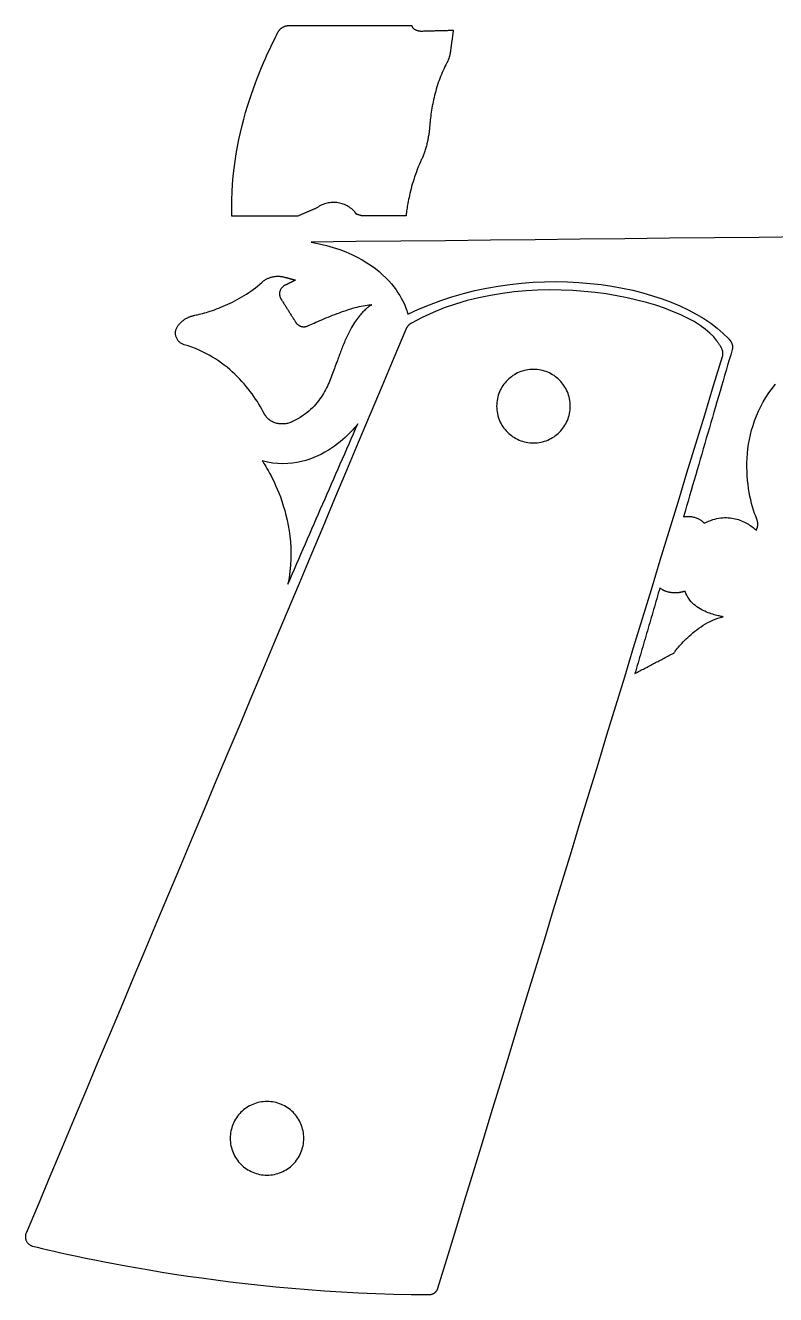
# Model space of a CAD drawing. Header units: metres. Extents: x 163 to 302, y -140 to -54.
# Drawn here: x 163 to 213.4, y -140.3 to -55 of the extents above; entities that cross this region are included whole.
import ezdxf

# ---------------------------------------------------------------- set-up
doc = ezdxf.new("R2010")
doc.units = ezdxf.units.M

msp = doc.modelspace()

# ---------------------------------------------------------------- linework, layer by layer
for points in [[(180.704236, -54.990492), (180.961792, -54.990492), (181.219348, -54.990492), (181.476904, -54.990492), (181.73446, -54.990492), (181.992016, -54.990492), (182.249572, -54.990492), (182.507128, -54.990492), (182.764684, -54.990492), (183.02224, -54.990492), (183.279796, -54.990492), (183.537352, -54.990492), (183.794908, -54.990492), (184.052464, -54.990492), (184.31002, -54.990492), (184.567576, -54.990492), (184.825132, -54.990492), (185.082688, -54.990492), (185.340244, -54.990492), (185.5978, -54.990492), (185.855356, -54.990492), (186.112912, -54.990492), (186.370468, -54.990492), (186.628024, -54.990492), (186.88558, -54.990492), (187.143136, -54.990492), (187.400692, -54.990492), (187.658248, -54.990492), (187.915804, -54.990492), (188.17336, -54.990492), (188.430916, -54.990492), (188.688472, -54.990492), (188.946028, -54.990492), (188.9506, -55.015638), (188.95695, -55.040022), (188.965078, -55.06339), (188.974984, -55.085996), (188.986414, -55.107586), (188.999368, -55.128414), (189.013846, -55.148226), (189.029594, -55.167276), (189.046612, -55.185564), (189.0649, -55.202836), (189.084204, -55.219346), (189.104524, -55.23484), (189.12586, -55.249572), (189.148212, -55.263542), (189.171326, -55.276496), (189.195202, -55.288688), (189.21984, -55.300118), (189.244986, -55.310532), (189.270894, -55.320184), (189.297056, -55.329074), (189.323726, -55.336948), (189.35065, -55.34406), (189.377828, -55.35041), (189.40526, -55.355744), (189.432692, -55.360316), (189.460124, -55.364126), (189.487556, -55.367174), (189.514988, -55.369206), (189.542166, -55.370476), (189.56909, -55.370984), (189.595506, -55.37073), (189.621668, -55.369714), (189.687708, -55.367936), (189.753748, -55.366158), (189.819788, -55.36438), (189.885828, -55.362602), (189.951868, -55.360824), (190.017908, -55.359046), (190.083948, -55.357268), (190.149988, -55.35549), (190.216028, -55.353712), (190.282068, -55.351934), (190.348108, -55.350156), (190.414148, -55.348378), (190.480188, -55.3466), (190.546228, -55.344822), (190.612268, -55.343044), (190.678308, -55.341266), (190.744348, -55.339488), (190.810388, -55.33771), (190.876428, -55.335932), (190.942468, -55.334154), (191.008508, -55.332376), (191.074548, -55.330598), (191.140588, -55.32882), (191.206628, -55.327042), (191.272668, -55.325264), (191.338708, -55.323486), (191.404748, -55.321708), (191.470788, -55.31993), (191.536828, -55.318152), (191.602868, -55.316374), (191.668908, -55.314596), (191.734948, -55.312818), (191.729106, -55.35549), (191.723264, -55.398162), (191.717422, -55.440834), (191.71158, -55.483506), (191.705738, -55.526178), (191.699896, -55.56885), (191.694054, -55.611522), (191.688212, -55.654194), (191.68237, -55.696866), (191.676528, -55.739538), (191.670686, -55.78221), (191.664844, -55.824882), (191.659002, -55.867554), (191.65316, -55.910226), (191.647318, -55.952898), (191.641476, -55.99557), (191.635634, -56.038242), (191.629792, -56.080914), (191.62395, -56.123586), (191.618108, -56.166258), (191.612266, -56.20893), (191.606424, -56.251602), (191.600582, -56.294274), (191.59474, -56.336946), (191.588898, -56.379618), (191.583056, -56.42229), (191.577214, -56.464962), (191.571372, -56.507634), (191.56553, -56.550306), (191.559688, -56.592978), (191.553846, -56.63565), (191.548004, -56.678322), (191.544194, -56.705246), (191.540384, -56.73217), (191.53632, -56.759094), (191.532256, -56.786018), (191.527938, -56.812942), (191.523366, -56.839866), (191.51854, -56.86679), (191.513714, -56.893714), (191.508634, -56.920638), (191.5033, -56.947562), (191.497712, -56.974232), (191.49187, -57.000902), (191.485774, -57.027572), (191.479424, -57.054242), (191.47282, -57.080658), (191.465962, -57.107074), (191.45885, -57.133236), (191.45123, -57.159398), (191.443356, -57.18556), (191.435228, -57.211468), (191.426592, -57.237376), (191.417702, -57.26303), (191.408304, -57.28843), (191.398652, -57.31383), (191.388492, -57.338976), (191.378078, -57.363868), (191.367156, -57.38876), (191.355726, -57.413398), (191.344042, -57.437782), (191.33185, -57.461912), (191.31915, -57.486042), (191.305942, -57.509918), (191.238378, -57.632854), (191.172846, -57.758584), (191.1096, -57.886854), (191.048386, -58.017664), (190.989458, -58.150506), (190.932562, -58.28538), (190.877698, -58.422032), (190.824866, -58.560208), (190.77432, -58.699908), (190.725806, -58.840624), (190.679324, -58.982356), (190.634874, -59.12485), (190.592456, -59.268106), (190.551816, -59.411616), (190.513208, -59.55538), (190.476632, -59.69889), (190.441834, -59.842146), (190.409068, -59.985148), (190.37808, -60.127388), (190.349124, -60.268612), (190.321946, -60.40882), (190.296546, -60.547758), (190.273178, -60.685172), (190.251588, -60.821062), (190.231776, -60.95492), (190.213742, -61.086746), (190.197486, -61.216286), (190.183008, -61.343286), (190.170054, -61.467492), (190.158878, -61.588904), (190.14948, -61.707268), (190.141606, -61.822076), (190.137542, -61.881766), (190.132208, -61.943488), (190.125858, -62.006988), (190.118746, -62.072012), (190.110618, -62.13856), (190.101474, -62.206632), (190.091314, -62.27572), (190.080392, -62.346078), (190.068454, -62.417452), (190.055754, -62.489588), (190.042292, -62.562232), (190.027814, -62.635384), (190.012574, -62.709044), (189.996572, -62.782958), (189.979808, -62.856872), (189.962536, -62.930786), (189.944502, -63.004446), (189.925706, -63.077852), (189.906402, -63.15075), (189.886336, -63.22314), (189.865762, -63.294768), (189.84468, -63.36538), (189.82309, -63.434976), (189.800992, -63.503556), (189.778386, -63.570866), (189.755272, -63.636652), (189.73165, -63.700914), (189.70752, -63.763398), (189.683136, -63.82385), (189.658244, -63.88227), (189.633098, -63.938658), (189.607444, -63.99276), (189.528196, -64.1604), (189.453012, -64.329056), (189.381638, -64.49822), (189.31382, -64.667638), (189.249558, -64.836802), (189.188852, -65.005458), (189.131702, -65.172844), (189.077854, -65.33896), (189.027308, -65.503044), (188.97981, -65.664842), (188.93536, -65.823846), (188.893958, -65.979802), (188.855604, -66.132202), (188.820044, -66.280538), (188.787024, -66.424556), (188.756798, -66.563748), (188.729112, -66.69786), (188.703712, -66.82613), (188.680852, -66.948558), (188.660024, -67.064382), (188.641482, -67.173348), (188.624972, -67.274948), (188.610494, -67.368928), (188.598048, -67.45478), (188.58738, -67.531996), (188.578236, -67.600322), (188.57087, -67.65925), (188.565028, -67.708526), (188.56071, -67.747388), (188.557662, -67.775836), (188.555884, -67.793108), (188.555376, -67.79895), (188.463174, -67.79895), (188.370972, -67.79895), (188.27877, -67.79895), (188.186568, -67.79895), (188.094366, -67.79895), (188.002164, -67.79895), (187.909962, -67.79895), (187.81776, -67.79895), (187.725558, -67.79895), (187.633356, -67.79895), (187.541154, -67.79895), (187.448952, -67.79895), (187.35675, -67.79895), (187.264548, -67.79895), (187.172346, -67.79895), (187.080144, -67.79895), (186.987942, -67.79895), (186.89574, -67.79895), (186.803538, -67.79895), (186.711336, -67.79895), (186.619134, -67.79895), (186.526932, -67.79895), (186.43473, -67.79895), (186.342528, -67.79895), (186.250326, -67.79895), (186.158124, -67.79895), (186.065922, -67.79895), (185.97372, -67.79895), (185.881518, -67.79895), (185.789316, -67.79895), (185.697114, -67.79895), (185.604912, -67.79895), (185.593228, -67.795394), (185.581544, -67.791838), (185.56986, -67.788282), (185.558176, -67.784726), (185.546492, -67.78117), (185.534808, -67.777614), (185.523124, -67.774058), (185.51144, -67.770502), (185.499756, -67.766946), (185.488072, -67.76339), (185.476388, -67.759834), (185.464704, -67.756278), (185.45302, -67.752722), (185.441336, -67.749166), (185.429652, -67.74561), (185.417968, -67.742054), (185.406284, -67.738498), (185.3946, -67.734942), (185.382916, -67.731386), (185.371232, -67.72783), (185.359548, -67.724274), (185.347864, -67.720718), (185.33618, -67.717162), (185.324496, -67.713606), (185.312812, -67.71005), (185.301128, -67.706494), (185.289444, -67.702938), (185.27776, -67.699382), (185.266076, -67.695826), (185.254392, -67.69227), (185.242708, -67.688714), (185.231024, -67.685158), (185.171588, -67.606418), (185.10885, -67.531488), (185.043064, -67.460622), (184.974484, -67.39382), (184.90311, -67.331082), (184.829196, -67.272408), (184.752742, -67.217798), (184.674002, -67.167252), (184.59323, -67.12077), (184.51068, -67.078606), (184.426352, -67.040506), (184.3405, -67.006724), (184.253124, -66.977006), (184.164732, -66.951606), (184.075324, -66.930524), (183.9849, -66.91376), (183.893714, -66.901568), (183.80202, -66.893694), (183.710072, -66.890138), (183.61787, -66.891154), (183.525668, -66.896488), (183.43372, -66.906394), (183.342026, -66.920872), (183.25084, -66.939922), (183.160416, -66.963544), (183.070754, -66.991738), (182.982108, -67.024504), (182.894732, -67.062096), (182.808626, -67.10426), (182.724044, -67.15125), (182.64124, -67.202812), (182.560214, -67.2592), (182.52059, -67.276218), (182.480966, -67.293236), (182.441342, -67.310254), (182.401718, -67.327272), (182.362094, -67.34429), (182.32247, -67.361308), (182.282846, -67.378326), (182.243222, -67.395344), (182.203598, -67.412362), (182.163974, -67.42938), (182.12435, -67.446398), (182.084726, -67.463416), (182.045102, -67.480434), (182.005478, -67.497452), (181.965854, -67.51447), (181.92623, -67.531488), (181.886606, -67.548506), (181.846982, -67.565524), (181.807358, -67.582542), (181.767734, -67.59956), (181.72811, -67.616578), (181.688486, -67.633596), (181.648862, -67.650614), (181.609238, -67.667632), (181.569614, -67.68465), (181.52999, -67.701668), (181.490366, -67.718686), (181.450742, -67.735704), (181.411118, -67.752722), (181.371494, -67.76974), (181.33187, -67.786758), (181.292246, -67.803776), (181.153562, -67.803776), (181.014878, -67.803776), (180.876194, -67.803776), (180.73751, -67.803776), (180.598826, -67.803776), (180.460142, -67.803776), (180.321458, -67.803776), (180.182774, -67.803776), (180.04409, -67.803776), (179.905406, -67.803776), (179.766722, -67.803776), (179.628038, -67.803776), (179.489354, -67.803776), (179.35067, -67.803776), (179.211986, -67.803776), (179.073302, -67.803776), (178.934618, -67.803776), (178.795934, -67.803776), (178.65725, -67.803776), (178.518566, -67.803776), (178.379882, -67.803776), (178.241198, -67.803776), (178.102514, -67.803776), (177.96383, -67.803776), (177.825146, -67.803776), (177.686462, -67.803776), (177.547778, -67.803776), (177.409094, -67.803776), (177.27041, -67.803776), (177.131726, -67.803776), (176.993042, -67.803776), (176.854358, -67.803776), (176.844198, -67.256914), (176.84877, -66.715894), (176.867566, -66.181224), (176.89957, -65.653412), (176.94402, -65.132712), (177.000154, -64.619886), (177.06721, -64.115188), (177.144426, -63.619126), (177.230786, -63.131954), (177.325782, -62.654434), (177.428398, -62.18682), (177.537872, -61.72962), (177.653442, -61.283088), (177.774346, -60.847986), (177.899822, -60.424568), (178.028854, -60.013342), (178.160934, -59.614816), (178.295046, -59.229244), (178.430428, -58.857134), (178.566318, -58.498994), (178.701954, -58.155332), (178.836574, -57.826656), (178.969416, -57.51322), (179.099464, -57.215532), (179.225956, -56.9341), (179.348384, -56.669178), (179.465732, -56.421528), (179.577238, -56.191404), (179.681886, -55.979314), (179.779168, -55.785512), (179.868322, -55.61076), (179.948332, -55.455312), (179.962302, -55.42915), (179.977288, -55.40375), (179.993036, -55.378858), (180.009546, -55.354728), (180.026818, -55.331106), (180.044852, -55.308246), (180.063648, -55.286148), (180.082952, -55.264812), (180.103018, -55.244238), (180.123846, -55.224426), (180.145182, -55.205376), (180.167026, -55.187088), (180.189632, -55.169562), (180.212746, -55.152798), (180.236368, -55.136796), (180.260498, -55.121556), (180.285136, -55.107078), (180.310282, -55.093616), (180.335936, -55.080916), (180.362098, -55.068978), (180.388514, -55.058056), (180.415438, -55.047896), (180.442616, -55.038752), (180.470302, -55.03037), (180.498242, -55.023004), (180.526436, -55.016654), (180.554884, -55.01132), (180.583586, -55.006748), (180.612542, -55.003192), (180.641752, -55.000652), (180.671216, -54.999128), (180.700934, -54.99862)], [(215.318086, -69.20484), (212.305392, -69.237098), (209.292698, -69.269356), (206.280004, -69.301614), (203.26731, -69.333872), (200.254616, -69.36613), (197.241922, -69.398388), (194.229228, -69.430646), (191.216534, -69.462904), (188.20384, -69.495162), (185.191146, -69.52742), (182.178452, -69.559678)], [(182.186072, -69.567552), (182.706772, -69.670168), (183.199532, -69.788024), (183.66486, -69.920104), (184.103772, -70.065138), (184.516776, -70.221856), (184.904888, -70.388988), (185.268616, -70.565264), (185.608722, -70.749668), (185.926222, -70.94093), (186.221624, -71.13778), (186.49569, -71.338948), (186.749436, -71.543164), (186.98337, -71.749412), (187.198254, -71.956422), (187.39485, -72.162924), (187.574174, -72.367648), (187.736734, -72.569324), (187.883292, -72.766936), (188.01461, -72.959214), (188.13145, -73.144634), (188.234574, -73.322434), (188.324744, -73.49109), (188.402722, -73.649586), (188.46927, -73.796398), (188.52515, -73.93051), (188.571124, -74.050652), (188.607954, -74.155808), (188.636402, -74.244454), (188.65723, -74.315574), (188.6712, -74.367898), (188.679074, -74.400156), (188.681614, -74.411078), (189.403736, -74.071734), (190.13932, -73.762616), (190.886842, -73.483216), (191.644524, -73.233026), (192.410842, -73.011538), (193.184018, -72.818498), (193.962274, -72.653144), (194.744086, -72.514968), (195.52793, -72.403462), (196.312028, -72.318118), (197.094602, -72.258682), (197.874128, -72.224392), (198.648828, -72.21474), (199.417178, -72.229472), (200.1774, -72.267826), (200.92797, -72.329294), (201.66711, -72.413622), (202.393042, -72.520048), (203.104242, -72.648318), (203.799186, -72.79767), (204.476096, -72.967596), (205.133194, -73.157842), (205.768956, -73.367646), (206.381604, -73.596754), (206.969614, -73.844404), (207.531208, -74.110342), (208.064862, -74.393806), (208.568798, -74.694542), (209.041492, -75.012042), (209.481166, -75.345544), (209.886296, -75.694794), (210.255104, -76.05903), (210.272376, -76.077572), (210.28914, -76.096622), (210.305396, -76.115926), (210.321398, -76.135484), (210.336892, -76.155296), (210.351878, -76.175362), (210.366356, -76.195682), (210.380072, -76.21651), (210.39328, -76.237592), (210.40598, -76.258928), (210.417918, -76.280518), (210.429348, -76.302108), (210.440016, -76.323952), (210.449922, -76.34605), (210.45932, -76.368402), (210.467956, -76.391008), (210.47583, -76.413868), (210.482942, -76.436982), (210.489038, -76.460096), (210.494372, -76.483464), (210.498944, -76.507086), (210.5025, -76.530708), (210.505294, -76.554584), (210.507072, -76.57846), (210.507834, -76.60259), (210.507834, -76.62672), (210.506818, -76.651104), (210.504786, -76.675488), (210.501484, -76.700126), (210.497166, -76.724764), (210.491832, -76.749656), (210.485482, -76.774548), (210.38312, -77.12583), (210.280758, -77.477112), (210.178396, -77.828394), (210.076034, -78.179676), (209.973672, -78.530958), (209.87131, -78.88224), (209.768948, -79.233522), (209.666586, -79.584804), (209.564224, -79.936086), (209.461862, -80.287368), (209.3595, -80.63865), (209.257138, -80.989932), (209.154776, -81.341214), (209.052414, -81.692496), (208.950052, -82.043778), (208.84769, -82.39506), (208.745328, -82.746342), (208.642966, -83.097624), (208.540604, -83.448906), (208.438242, -83.800188), (208.33588, -84.15147), (208.233518, -84.502752), (208.131156, -84.854034), (208.028794, -85.205316), (207.926432, -85.556598), (207.82407, -85.90788), (207.721708, -86.259162), (207.619346, -86.610444), (207.516984, -86.961726), (207.414622, -87.313008), (207.31226, -87.66429), (207.209898, -88.015572), (207.29575, -88.004142), (207.378808, -87.996522), (207.459326, -87.992712), (207.53705, -87.992458), (207.61198, -87.995506), (207.684116, -88.001602), (207.753712, -88.010492), (207.820514, -88.021922), (207.884522, -88.035638), (207.945736, -88.051386), (208.00441, -88.069166), (208.06029, -88.08847), (208.113376, -88.109044), (208.163668, -88.130888), (208.21142, -88.153494), (208.256378, -88.176862), (208.298542, -88.200738), (208.337912, -88.224614), (208.374742, -88.24849), (208.408778, -88.272112), (208.44002, -88.295226), (208.468722, -88.317578), (208.49463, -88.338914), (208.517744, -88.35898), (208.538064, -88.377522), (208.555844, -88.39454), (208.57083, -88.409526), (208.583022, -88.422226), (208.592674, -88.43264), (208.599532, -88.44026), (208.603596, -88.445086), (208.604866, -88.446864), (208.75244, -88.376252), (208.897728, -88.314022), (209.04073, -88.259666), (209.181446, -88.21293), (209.319876, -88.17356), (209.45602, -88.141302), (209.589878, -88.115902), (209.72145, -88.097106), (209.850482, -88.08466), (209.977228, -88.07831), (210.101434, -88.077548), (210.223354, -88.082374), (210.342734, -88.092534), (210.459574, -88.10752), (210.573874, -88.127332), (210.685634, -88.151462), (210.794854, -88.17991), (210.90128, -88.212168), (211.005166, -88.247982), (211.106512, -88.287098), (211.205064, -88.329262), (211.300822, -88.374474), (211.39404, -88.422226), (211.484464, -88.472264), (211.572094, -88.52408), (211.65693, -88.577674), (211.738972, -88.632792), (211.817966, -88.68918), (211.894166, -88.74633), (211.967572, -88.804242), (212.03793, -88.862662), (212.10524, -88.921082), (212.10651, -88.91778), (212.10778, -88.914478), (212.10905, -88.911176), (212.11032, -88.907874), (212.11159, -88.904572), (212.11286, -88.90127), (212.11413, -88.897968), (212.1154, -88.894666), (212.11667, -88.891364), (212.11794, -88.888062), (212.11921, -88.88476), (212.12048, -88.881458), (212.12175, -88.878156), (212.12302, -88.874854), (212.12429, -88.871552), (212.12556, -88.86825), (212.12683, -88.864948), (212.1281, -88.861646), (212.12937, -88.858344), (212.13064, -88.855042), (212.13191, -88.85174), (212.13318, -88.848438), (212.13445, -88.845136), (212.13572, -88.841834), (212.13699, -88.838532), (212.13826, -88.83523), (212.13953, -88.831928), (212.1408, -88.828626), (212.14207, -88.825324), (212.14334, -88.822022), (212.14461, -88.81872), (212.14588, -88.815672), (212.153754, -88.796368), (212.16112, -88.77681), (212.167978, -88.757252), (212.174328, -88.73744), (212.179916, -88.717628), (212.184996, -88.697562), (212.189568, -88.677496), (212.193632, -88.65743), (212.197188, -88.637364), (212.200236, -88.617044), (212.202776, -88.596724), (212.204808, -88.576404), (212.206332, -88.556084), (212.207348, -88.535764), (212.207856, -88.515444), (212.207856, -88.49487), (212.207094, -88.474296), (212.205824, -88.453722), (212.2043, -88.433402), (212.202268, -88.413082), (212.199728, -88.392762), (212.19668, -88.372442), (212.193124, -88.352122), (212.18906, -88.331802), (212.184488, -88.311736), (212.179408, -88.29167), (212.17382, -88.271604), (212.167724, -88.251792), (212.16112, -88.23198), (212.154262, -88.212422), (212.146896, -88.192864), (212.139022, -88.17356), (212.064092, -87.986616), (211.991194, -87.787988), (211.92109, -87.578184), (211.854288, -87.357712), (211.791042, -87.12708), (211.732114, -86.88705), (211.678012, -86.637876), (211.62899, -86.38032), (211.58581, -86.11489), (211.54898, -85.842094), (211.519008, -85.56244), (211.496402, -85.276436), (211.481924, -84.984844), (211.475828, -84.688172), (211.478622, -84.386928), (211.491068, -84.08162), (211.51342, -83.772756), (211.546186, -83.460844), (211.590128, -83.146646), (211.6455, -82.83067), (211.713064, -82.513424), (211.793328, -82.195416), (211.8868, -81.877154), (211.993734, -81.559146), (212.114892, -81.242154), (212.250782, -80.926686), (212.401912, -80.61325), (212.56879, -80.302354), (212.752178, -79.994506), (212.95233, -79.690468), (213.169754, -79.390494), (213.404958, -79.095346)], [(181.12613, -72.112378), (181.103778, -72.1233), (181.081426, -72.134222), (181.059074, -72.145144), (181.036722, -72.156066), (181.01437, -72.166988), (180.992018, -72.17791), (180.969666, -72.188832), (180.947314, -72.199754), (180.924962, -72.210676), (180.90261, -72.221598), (180.880258, -72.23252), (180.857906, -72.243442), (180.835554, -72.254364), (180.813202, -72.265286), (180.79085, -72.276208), (180.768498, -72.28713), (180.746146, -72.298052), (180.723794, -72.308974), (180.701442, -72.319896), (180.67909, -72.330818), (180.656738, -72.34174), (180.634386, -72.352662), (180.612034, -72.363584), (180.589682, -72.374506), (180.56733, -72.385428), (180.544978, -72.39635), (180.522626, -72.407272), (180.500274, -72.418194), (180.477922, -72.429116), (180.45557, -72.440038), (180.433218, -72.45096), (180.410866, -72.461882), (180.37937, -72.478392), (180.349144, -72.496172), (180.320188, -72.515476), (180.292756, -72.53605), (180.266594, -72.557894), (180.241956, -72.581008), (180.218588, -72.605138), (180.196744, -72.630284), (180.17617, -72.656446), (180.15712, -72.683624), (180.139594, -72.711564), (180.123592, -72.740266), (180.109114, -72.76973), (180.09616, -72.799956), (180.08473, -72.83069), (180.075078, -72.861932), (180.06695, -72.893682), (180.060346, -72.92594), (180.05552, -72.958452), (180.052218, -72.991218), (180.050694, -73.024238), (180.050948, -73.057258), (180.052726, -73.090278), (180.056282, -73.123298), (180.061616, -73.156318), (180.068728, -73.189084), (180.077618, -73.221596), (180.088286, -73.253854), (180.100732, -73.285858), (180.11521, -73.317354), (180.131466, -73.348342), (180.149754, -73.378822), (180.180742, -73.427844), (180.21173, -73.476866), (180.242718, -73.525888), (180.273706, -73.57491), (180.304694, -73.623932), (180.335682, -73.672954), (180.36667, -73.721976), (180.397658, -73.770998), (180.428646, -73.82002), (180.459634, -73.869042), (180.490622, -73.918064), (180.52161, -73.967086), (180.552598, -74.016108), (180.583586, -74.06513), (180.614574, -74.114152), (180.645562, -74.163174), (180.67655, -74.212196), (180.707538, -74.261218), (180.738526, -74.31024), (180.769514, -74.359262), (180.800502, -74.408284), (180.83149, -74.457306), (180.862478, -74.506328), (180.893466, -74.55535), (180.924454, -74.604372), (180.955442, -74.653394), (180.98643, -74.702416), (181.017418, -74.751438), (181.048406, -74.80046), (181.079394, -74.849482), (181.110382, -74.898504), (181.14137, -74.947526), (181.15788, -74.972418), (181.175406, -74.996294), (181.193948, -75.019154), (181.213252, -75.040998), (181.233318, -75.061826), (181.2544, -75.081638), (181.276244, -75.100434), (181.298596, -75.11796), (181.32171, -75.13447), (181.345586, -75.149964), (181.36997, -75.164442), (181.394862, -75.17765), (181.420262, -75.189842), (181.44617, -75.200764), (181.472586, -75.21067), (181.499256, -75.219306), (181.526434, -75.226672), (181.553866, -75.233022), (181.581552, -75.238102), (181.609492, -75.241912), (181.637686, -75.244452), (181.66588, -75.245722), (181.694328, -75.245722), (181.722776, -75.244452), (181.751224, -75.241912), (181.779672, -75.238102), (181.80812, -75.233022), (181.836314, -75.226672), (181.864508, -75.219052), (181.892448, -75.209908), (181.920134, -75.199494), (181.947566, -75.18781), (182.044848, -75.14336), (182.148988, -75.09637), (182.259478, -75.04684), (182.37581, -74.995278), (182.49773, -74.941684), (182.62473, -74.886566), (182.756302, -74.830178), (182.891938, -74.77252), (183.031384, -74.7141), (183.174132, -74.655172), (183.319674, -74.59599), (183.467756, -74.536808), (183.61787, -74.47788), (183.769508, -74.41946), (183.922162, -74.361802), (184.075578, -74.30516), (184.229248, -74.250042), (184.382664, -74.196448), (184.535572, -74.144886), (184.687464, -74.095356), (184.837832, -74.048366), (184.986168, -74.003916), (185.132218, -73.962514), (185.275474, -73.92416), (185.415428, -73.889362), (185.551572, -73.858374), (185.683652, -73.83145), (185.81116, -73.808844), (185.933842, -73.79081), (186.050936, -73.777602), (186.162188, -73.769474), (186.267344, -73.76668), (186.265566, -73.767442), (186.260232, -73.769728), (186.251342, -73.773792), (186.23915, -73.779888), (186.223656, -73.788016), (186.20486, -73.79843), (186.183016, -73.81113), (186.158124, -73.82637), (186.130438, -73.84415), (186.099958, -73.864724), (186.066684, -73.888092), (186.03087, -73.914508), (185.992262, -73.944226), (185.951368, -73.977246), (185.907934, -74.013822), (185.862214, -74.053954), (185.814462, -74.097896), (185.764424, -74.145648), (185.712354, -74.197464), (185.658506, -74.253344), (185.60288, -74.313542), (185.545476, -74.378312), (185.486294, -74.447654), (185.425588, -74.521822), (185.363358, -74.600816), (185.299858, -74.68489), (185.235088, -74.774044), (185.169048, -74.868532), (185.101992, -74.968354), (185.03392, -75.073764), (184.964832, -75.185016), (184.894982, -75.30211), (184.846722, -75.386184), (184.799224, -75.472036), (184.752488, -75.559412), (184.706768, -75.648058), (184.66181, -75.73772), (184.617614, -75.828398), (184.57418, -75.919838), (184.531762, -76.01204), (184.490106, -76.10475), (184.449212, -76.197714), (184.409334, -76.290678), (184.370218, -76.383642), (184.332118, -76.476352), (184.29478, -76.568554), (184.258458, -76.660248), (184.222898, -76.75118), (184.188354, -76.841096), (184.154572, -76.929996), (184.121806, -77.017372), (184.089802, -77.103478), (184.058814, -77.187806), (184.028842, -77.270356), (183.999632, -77.350874), (183.971438, -77.429106), (183.94426, -77.505052), (183.918098, -77.578458), (183.892698, -77.64907), (183.868314, -77.716888), (183.844946, -77.781658), (183.822594, -77.843126), (183.801258, -77.901038), (183.780938, -77.955394), (183.741314, -78.060804), (183.701182, -78.169008), (183.660288, -78.279752), (183.618124, -78.393036), (183.57469, -78.508352), (183.529732, -78.625446), (183.482742, -78.744318), (183.43372, -78.864714), (183.382412, -78.98638), (183.32831, -79.109062), (183.27116, -79.232506), (183.210962, -79.356458), (183.147208, -79.480918), (183.079644, -79.605378), (183.00827, -79.729838), (182.932578, -79.854044), (182.852314, -79.977742), (182.767224, -80.100678), (182.677054, -80.222852), (182.58155, -80.343756), (182.480458, -80.46339), (182.373524, -80.581246), (182.26024, -80.697324), (182.140606, -80.81137), (182.014368, -80.923384), (181.881018, -81.032858), (181.740556, -81.139538), (181.592728, -81.243424), (181.437026, -81.344262), (181.27345, -81.441798), (181.101492, -81.535778), (180.920898, -81.625948), (180.858414, -81.654142), (180.794914, -81.679542), (180.730398, -81.702148), (180.66512, -81.721706), (180.59908, -81.73847), (180.532532, -81.75244), (180.465476, -81.763616), (180.398166, -81.771998), (180.330602, -81.777586), (180.263038, -81.78038), (180.195728, -81.78038), (180.128672, -81.777586), (180.06187, -81.771998), (179.995576, -81.763616), (179.930044, -81.75244), (179.865274, -81.73847), (179.80152, -81.721706), (179.738782, -81.702148), (179.677314, -81.679542), (179.617116, -81.654142), (179.558442, -81.625948), (179.501546, -81.59496), (179.446428, -81.561178), (179.393088, -81.524602), (179.34178, -81.485232), (179.292758, -81.442814), (179.246022, -81.397602), (179.201572, -81.349596), (179.159916, -81.298796), (179.1208, -81.245202), (179.084732, -81.188814), (179.051458, -81.129378), (178.962558, -80.962246), (178.869086, -80.79359), (178.771042, -80.623664), (178.668172, -80.452976), (178.560476, -80.281526), (178.447954, -80.109568), (178.330606, -79.93761), (178.208432, -79.765906), (178.081178, -79.59471), (177.948844, -79.424276), (177.81143, -79.254858), (177.668936, -79.086964), (177.521108, -78.920594), (177.367946, -78.756256), (177.209704, -78.59395), (177.045874, -78.434184), (176.87671, -78.277212), (176.701958, -78.123542), (176.521618, -77.973174), (176.33569, -77.826362), (176.144174, -77.683614), (175.94707, -77.545184), (175.744124, -77.411072), (175.535336, -77.281786), (175.320706, -77.157834), (175.100234, -77.039216), (174.873666, -76.926186), (174.641002, -76.819252), (174.402242, -76.718414), (174.157386, -76.62418), (173.906434, -76.536804), (173.649132, -76.45654), (173.599094, -76.44003), (173.550834, -76.420726), (173.504606, -76.398882), (173.46041, -76.374498), (173.418246, -76.347828), (173.378114, -76.318872), (173.340268, -76.287884), (173.304708, -76.254864), (173.27118, -76.219812), (173.239938, -76.182982), (173.211236, -76.144628), (173.18482, -76.10475), (173.16069, -76.063602), (173.1391, -76.021184), (173.12005, -75.977496), (173.10354, -75.932792), (173.08957, -75.887326), (173.07814, -75.841098), (173.069504, -75.794362), (173.063408, -75.747118), (173.060106, -75.699366), (173.059598, -75.65136), (173.061884, -75.603354), (173.067218, -75.555348), (173.075346, -75.507342), (173.086522, -75.45959), (173.100746, -75.412346), (173.118018, -75.36561), (173.138338, -75.319382), (173.161706, -75.273916), (173.188376, -75.229466), (173.218094, -75.186032), (173.244002, -75.151488), (173.270672, -75.117452), (173.298104, -75.084178), (173.326298, -75.051666), (173.355254, -75.019916), (173.384718, -74.988928), (173.414944, -74.958702), (173.445932, -74.929238), (173.477428, -74.900536), (173.509686, -74.872596), (173.542452, -74.845418), (173.57598, -74.819256), (173.610016, -74.793856), (173.64456, -74.769218), (173.679612, -74.745342), (173.715172, -74.722228), (173.751494, -74.70013), (173.788324, -74.678794), (173.825662, -74.658474), (173.863508, -74.638916), (173.901608, -74.62012), (173.940216, -74.60234), (173.979332, -74.585576), (174.018956, -74.569574), (174.058834, -74.554588), (174.09922, -74.540364), (174.13986, -74.527156), (174.181008, -74.514964), (174.22241, -74.503534), (174.26432, -74.49312), (174.306484, -74.483722), (174.348902, -74.47534), (174.44466, -74.456544), (174.54626, -74.434954), (174.653448, -74.410316), (174.76597, -74.38263), (174.883318, -74.351896), (175.005492, -74.318114), (175.131984, -74.281284), (175.26254, -74.241406), (175.396906, -74.198226), (175.534828, -74.151998), (175.675798, -74.102468), (175.819816, -74.049636), (175.966374, -73.993502), (176.115218, -73.934066), (176.266094, -73.871328), (176.418748, -73.805288), (176.572926, -73.735692), (176.728374, -73.662794), (176.884584, -73.58634), (177.041302, -73.50633), (177.198274, -73.422764), (177.355246, -73.335642), (177.511964, -73.244964), (177.668174, -73.15073), (177.823368, -73.05294), (177.977546, -72.95134), (178.1302, -72.84593), (178.281076, -72.736964), (178.42992, -72.624188), (178.576478, -72.507602), (178.720496, -72.387206), (178.861466, -72.263), (178.900074, -72.229218), (178.939698, -72.196706), (178.980084, -72.165718), (179.021232, -72.136254), (179.063396, -72.10806), (179.106322, -72.08139), (179.15001, -72.056244), (179.194206, -72.032368), (179.239164, -72.010016), (179.28463, -71.989188), (179.330858, -71.969884), (179.377594, -71.95185), (179.424838, -71.93534), (179.47259, -71.920354), (179.52085, -71.906892), (179.569364, -71.894954), (179.618386, -71.884286), (179.667662, -71.875142), (179.717192, -71.867522), (179.766976, -71.861426), (179.817014, -71.856854), (179.867052, -71.853806), (179.917344, -71.852282), (179.967636, -71.852282), (180.018182, -71.853806), (180.068728, -71.856854), (180.119274, -71.861426), (180.169566, -71.867522), (180.219858, -71.875142), (180.27015, -71.88454), (180.320188, -71.895462), (180.369972, -71.907908), (180.393594, -71.914258), (180.417216, -71.920608), (180.440838, -71.926958), (180.46446, -71.933308), (180.488082, -71.939658), (180.511704, -71.946008), (180.535326, -71.952358), (180.558948, -71.958708), (180.58257, -71.965058), (180.606192, -71.971408), (180.629814, -71.977758), (180.653436, -71.984108), (180.677058, -71.990458), (180.70068, -71.996808), (180.724302, -72.003158), (180.747924, -72.009508), (180.771546, -72.015858), (180.795168, -72.022208), (180.81879, -72.028558), (180.842412, -72.034908), (180.866034, -72.041258), (180.889656, -72.047608), (180.913278, -72.053958), (180.9369, -72.060308), (180.960522, -72.066658), (180.984144, -72.073008), (181.007766, -72.079358), (181.031388, -72.085708), (181.05501, -72.092058), (181.078632, -72.098408), (181.102254, -72.104758), (181.125876, -72.111108)], [(190.113158, -140.298678), (190.138304, -140.29817), (190.16345, -140.296646), (190.188342, -140.294106), (190.21298, -140.290804), (190.237364, -140.286486), (190.26124, -140.281152), (190.284862, -140.274802), (190.30823, -140.26769), (190.33109, -140.259562), (190.353696, -140.250672), (190.375794, -140.240766), (190.397638, -140.230098), (190.418974, -140.218414), (190.439802, -140.205968), (190.460122, -140.19276), (190.479934, -140.17879), (190.498984, -140.164058), (190.517526, -140.148564), (190.53556, -140.132308), (190.552832, -140.115544), (190.569596, -140.098018), (190.585598, -140.07973), (190.600838, -140.060934), (190.615316, -140.041376), (190.629032, -140.02131), (190.641986, -140.000482), (190.654178, -139.979146), (190.665608, -139.957302), (190.676276, -139.93495), (190.685928, -139.91209), (190.694818, -139.888722), (190.702692, -139.864846), (191.300608, -137.90803), (191.898524, -135.951214), (192.49644, -133.994398), (193.094356, -132.037582), (193.692272, -130.080766), (194.290188, -128.12395), (194.888104, -126.167134), (195.48602, -124.210318), (196.083936, -122.253502), (196.681852, -120.296686), (197.279768, -118.33987), (197.877684, -116.383054), (198.4756, -114.426238), (199.073516, -112.469422), (199.671432, -110.512606), (200.269348, -108.55579), (200.867264, -106.598974), (201.46518, -104.642158), (202.063096, -102.685342), (202.661012, -100.728526), (203.258928, -98.77171), (203.856844, -96.814894), (204.45476, -94.858078), (205.052676, -92.901262), (205.650592, -90.944446), (206.248508, -88.98763), (206.846424, -87.030814), (207.44434, -85.073998), (208.042256, -83.117182), (208.640172, -81.160366), (209.238088, -79.20355), (209.836004, -77.246734), (209.846164, -77.209904), (209.854292, -77.173582), (209.860134, -77.137768), (209.863944, -77.102208), (209.865976, -77.067156), (209.865976, -77.032612), (209.864198, -76.998322), (209.860642, -76.964286), (209.855562, -76.930758), (209.848958, -76.897484), (209.84083, -76.864464), (209.831178, -76.831698), (209.820256, -76.799186), (209.808064, -76.766928), (209.794602, -76.73467), (209.780124, -76.702666), (209.76463, -76.670916), (209.74812, -76.639166), (209.730594, -76.60767), (209.712306, -76.576174), (209.693256, -76.544678), (209.673698, -76.513436), (209.653378, -76.482194), (209.63255, -76.450952), (209.611468, -76.41971), (209.589878, -76.388468), (209.568034, -76.357226), (209.545936, -76.32573), (209.523838, -76.294234), (209.50174, -76.262738), (209.479642, -76.230988), (209.457544, -76.199238), (209.247232, -75.93203), (208.98612, -75.66787), (208.67624, -75.407774), (208.320132, -75.153012), (207.920082, -74.904854), (207.478376, -74.664316), (206.9973, -74.432668), (206.47914, -74.21118), (205.926182, -74.000868), (205.340966, -73.803002), (204.725524, -73.618852), (204.082142, -73.449434), (203.41336, -73.296272), (202.721464, -73.160128), (202.008486, -73.042526), (201.276966, -72.944228), (200.52919, -72.866758), (199.767444, -72.811132), (198.994014, -72.77862), (198.211186, -72.770492), (197.4215, -72.787764), (196.626988, -72.831706), (195.829936, -72.903588), (195.032884, -73.004426), (194.238118, -73.13549), (193.44767, -73.29805), (192.66408, -73.493122), (191.889634, -73.721976), (191.126618, -73.985628), (190.377318, -74.285602), (189.64402, -74.622914), (188.92901, -74.99858), (188.913008, -75.007724), (188.897006, -75.017376), (188.881258, -75.027282), (188.865764, -75.037442), (188.850524, -75.047856), (188.835538, -75.058524), (188.820806, -75.069446), (188.806328, -75.080622), (188.79185, -75.092306), (188.777626, -75.104244), (188.763656, -75.116436), (188.74994, -75.128882), (188.736478, -75.141582), (188.72327, -75.154536), (188.71057, -75.167744), (188.698124, -75.181206), (188.685932, -75.194922), (188.673994, -75.208892), (188.66231, -75.223116), (188.65088, -75.237594), (188.639704, -75.252326), (188.629036, -75.267312), (188.618622, -75.282298), (188.608462, -75.297538), (188.598556, -75.313032), (188.589158, -75.32878), (188.580014, -75.344782), (188.571124, -75.361038), (188.562742, -75.377548), (188.554614, -75.394058), (188.546994, -75.410822), (188.539628, -75.42784), (187.742068, -77.325728), (186.944508, -79.223616), (186.146948, -81.121504), (185.349388, -83.019392), (184.551828, -84.91728), (183.754268, -86.815168), (182.956708, -88.713056), (182.159148, -90.610944), (181.361588, -92.508832), (180.564028, -94.40672), (179.766468, -96.304608), (178.968908, -98.202496), (178.171348, -100.100384), (177.373788, -101.998272), (176.576228, -103.89616), (175.778668, -105.794048), (174.981108, -107.691936), (174.183548, -109.589824), (173.385988, -111.487712), (172.588428, -113.3856), (171.790868, -115.283488), (170.993308, -117.181376), (170.195748, -119.079264), (169.398188, -120.977152), (168.600628, -122.87504), (167.803068, -124.772928), (167.005508, -126.670816), (166.207948, -128.568704), (165.410388, -130.466592), (164.612828, -132.36448), (163.815268, -134.262368), (163.017708, -136.160256), (163.004246, -136.1948), (162.992816, -136.229598), (162.983418, -136.26465), (162.976052, -136.299702), (162.970718, -136.334754), (162.967416, -136.369806), (162.966146, -136.404858), (162.966654, -136.439656), (162.96894, -136.4742), (162.973258, -136.50849), (162.979354, -136.542526), (162.987228, -136.576054), (162.996626, -136.609074), (163.007802, -136.641332), (163.020756, -136.673082), (163.035234, -136.70407), (163.051236, -136.734296), (163.068762, -136.763506), (163.087812, -136.791954), (163.108386, -136.819386), (163.130484, -136.845802), (163.153852, -136.870948), (163.178744, -136.894824), (163.204906, -136.91743), (163.232338, -136.938766), (163.26104, -136.958578), (163.291012, -136.97712), (163.322254, -136.994138), (163.354766, -137.009378), (163.388294, -137.023094), (163.423092, -137.035032), (163.458906, -137.044938), (163.749736, -137.11682), (164.086286, -137.198354), (164.467286, -137.288778), (164.891974, -137.387076), (165.35908, -137.49274), (165.867842, -137.605008), (166.416736, -137.722864), (167.005, -137.8458), (167.631364, -137.973054), (168.295066, -138.10361), (168.994836, -138.23696), (169.729404, -138.372342), (170.498008, -138.50874), (171.299378, -138.645646), (172.132498, -138.782044), (172.996352, -138.917426), (173.88967, -139.050776), (174.81169, -139.181586), (175.761142, -139.30884), (176.73701, -139.431776), (177.738024, -139.549886), (178.763168, -139.662154), (179.81168, -139.768072), (180.88229, -139.866624), (181.973728, -139.957048), (183.085232, -140.038836), (184.215532, -140.110972), (185.363612, -140.172694), (186.528456, -140.22324), (187.708794, -140.262102), (188.90361, -140.288264), (190.111888, -140.300964)], [(194.649344, -80.58404), (194.652646, -80.711294), (194.662298, -80.837024), (194.678046, -80.960722), (194.69989, -81.082642), (194.727576, -81.202276), (194.76085, -81.319624), (194.799712, -81.434686), (194.843908, -81.546954), (194.893438, -81.656428), (194.948048, -81.763108), (195.007484, -81.86674), (195.071746, -81.96707), (195.140834, -82.064098), (195.21424, -82.15757), (195.291964, -82.247232), (195.374006, -82.333084), (195.459858, -82.414872), (195.54952, -82.492596), (195.642992, -82.566002), (195.74002, -82.63509), (195.84035, -82.699352), (195.943982, -82.758788), (196.050662, -82.813398), (196.160136, -82.862928), (196.272404, -82.907124), (196.387466, -82.945986), (196.504814, -82.97926), (196.624448, -83.006946), (196.746368, -83.02879), (196.870066, -83.044538), (196.995796, -83.05419), (197.12305, -83.057492), (197.250304, -83.05419), (197.376034, -83.044538), (197.499732, -83.02879), (197.621652, -83.006946), (197.741286, -82.97926), (197.858634, -82.945986), (197.973696, -82.907124), (198.085964, -82.862928), (198.195438, -82.813398), (198.302118, -82.758788), (198.40575, -82.699352), (198.50608, -82.63509), (198.603108, -82.566002), (198.69658, -82.492596), (198.786242, -82.414872), (198.872094, -82.333084), (198.953882, -82.247232), (199.031606, -82.15757), (199.105012, -82.064098), (199.173846, -81.96707), (199.238108, -81.86674), (199.297544, -81.763108), (199.352154, -81.656428), (199.401684, -81.546954), (199.44588, -81.434686), (199.484742, -81.319624), (199.518016, -81.202276), (199.545702, -81.082642), (199.567546, -80.960722), (199.583294, -80.837024), (199.592946, -80.711294), (199.596248, -80.58404), (199.592946, -80.456786), (199.583294, -80.331056), (199.567546, -80.207358), (199.545702, -80.085438), (199.518016, -79.965804), (199.484742, -79.848456), (199.44588, -79.733394), (199.401684, -79.621126), (199.352154, -79.511652), (199.297544, -79.404972), (199.238108, -79.30134), (199.173846, -79.20101), (199.105012, -79.103982), (199.031606, -79.01051), (198.953882, -78.920848), (198.872094, -78.834996), (198.786242, -78.753208), (198.69658, -78.675484), (198.603108, -78.602078), (198.50608, -78.53299), (198.40575, -78.468728), (198.302118, -78.409292), (198.195438, -78.354682), (198.085964, -78.305152), (197.973696, -78.260956), (197.858634, -78.222094), (197.741286, -78.18882), (197.621652, -78.161134), (197.499732, -78.13929), (197.376034, -78.123542), (197.250304, -78.11389), (197.12305, -78.110588), (196.995796, -78.11389), (196.870066, -78.123542), (196.746368, -78.13929), (196.624448, -78.161134), (196.504814, -78.18882), (196.387466, -78.222094), (196.272404, -78.260956), (196.160136, -78.305152), (196.050662, -78.354682), (195.943982, -78.409292), (195.84035, -78.468728), (195.74002, -78.53299), (195.642992, -78.602078), (195.54952, -78.675484), (195.459858, -78.753208), (195.374006, -78.834996), (195.291964, -78.920848), (195.21424, -79.01051), (195.140834, -79.103982), (195.071746, -79.20101), (195.007484, -79.30134), (194.948048, -79.404972), (194.893438, -79.511652), (194.843908, -79.621126), (194.799712, -79.733394), (194.76085, -79.848456), (194.727576, -79.965804), (194.69989, -80.085438), (194.678046, -80.207358), (194.662298, -80.331056), (194.652646, -80.456786), (194.649344, -80.58404)], [(185.31459, -81.768188), (185.307224, -81.778348), (185.284872, -81.807558), (185.248042, -81.854548), (185.196988, -81.917794), (185.13171, -81.995772), (185.052716, -82.087212), (184.960006, -82.190336), (184.854088, -82.303874), (184.734962, -82.426048), (184.602882, -82.555588), (184.458102, -82.69097), (184.300876, -82.830924), (184.131204, -82.973672), (183.949594, -83.117944), (183.7563, -83.261962), (183.551322, -83.404456), (183.335168, -83.543902), (183.107838, -83.678776), (182.869586, -83.807808), (182.62092, -83.92922), (182.36184, -84.041742), (182.0926, -84.14385), (181.8132, -84.23402), (181.524148, -84.310728), (181.225698, -84.37245), (180.918104, -84.417916), (180.601366, -84.445348), (180.275738, -84.453476), (179.941728, -84.440776), (179.599336, -84.405724), (179.248816, -84.346796), (178.890422, -84.262722), (178.898042, -84.27339), (178.92014, -84.305394), (178.9557, -84.357972), (179.003452, -84.43087), (179.062126, -84.523326), (179.130706, -84.634832), (179.208176, -84.765134), (179.293012, -84.91347), (179.384452, -85.079332), (179.481226, -85.262212), (179.582064, -85.461602), (179.68595, -85.676994), (179.791614, -85.90788), (179.897786, -86.153752), (180.003704, -86.414102), (180.107844, -86.688168), (180.20919, -86.975696), (180.306726, -87.276178), (180.399182, -87.588852), (180.485288, -87.913464), (180.564028, -88.249506), (180.634132, -88.596216), (180.694584, -88.953086), (180.744114, -89.319862), (180.781706, -89.695782), (180.80609, -90.080338), (180.81625, -90.473022), (180.810916, -90.87358), (180.789072, -91.28125), (180.749448, -91.695524), (180.691028, -92.115894), (180.612542, -92.541852), (180.759354, -92.205048), (180.906166, -91.868244), (181.053232, -91.53144), (181.200044, -91.194636), (181.346856, -90.857832), (181.493922, -90.521028), (181.640734, -90.184224), (181.787546, -89.84742), (181.934612, -89.510616), (182.081424, -89.173812), (182.228236, -88.837008), (182.375302, -88.500204), (182.522114, -88.1634), (182.66918, -87.826596), (182.815992, -87.489792), (182.962804, -87.152988), (183.10987, -86.816184), (183.256682, -86.47938), (183.403494, -86.142576), (183.55056, -85.805772), (183.697372, -85.468968), (183.844184, -85.132164), (183.99125, -84.79536), (184.138062, -84.458556), (184.284874, -84.121752), (184.43194, -83.784948), (184.578752, -83.448144), (184.725564, -83.11134), (184.87263, -82.774536), (185.019442, -82.437732), (185.166254, -82.100928), (185.31332, -81.764124)], [(207.32877, -93.043756), (207.327246, -93.043248), (207.325722, -93.04274), (207.324198, -93.042232), (207.322674, -93.041724), (207.32115, -93.041216), (207.319626, -93.040708), (207.318102, -93.0402), (207.316578, -93.039692), (207.315054, -93.039184), (207.31353, -93.038676), (207.312006, -93.038168), (207.310482, -93.03766), (207.308958, -93.037152), (207.307434, -93.036644), (207.30591, -93.036136), (207.304386, -93.035628), (207.302862, -93.03512), (207.301338, -93.034612), (207.299814, -93.034104), (207.29829, -93.033596), (207.296766, -93.033088), (207.295242, -93.03258), (207.293718, -93.032072), (207.292194, -93.031564), (207.29067, -93.031056), (207.289146, -93.030548), (207.287622, -93.03004), (207.286098, -93.029532), (207.284574, -93.029024), (207.28305, -93.028516), (207.281526, -93.028008), (207.280002, -93.0275), (207.262476, -93.03385), (207.24495, -93.0402), (207.22717, -93.046296), (207.20939, -93.052138), (207.191356, -93.057726), (207.173322, -93.063314), (207.155034, -93.068648), (207.136492, -93.073728), (207.11795, -93.078808), (207.099154, -93.083634), (207.080358, -93.088206), (207.061308, -93.092524), (207.042258, -93.096842), (207.022954, -93.100906), (207.00365, -93.104716), (206.984092, -93.108272), (206.96428, -93.111574), (206.944468, -93.114876), (206.924402, -93.117924), (206.904336, -93.120718), (206.884016, -93.123258), (206.863442, -93.125544), (206.842868, -93.127576), (206.82204, -93.129608), (206.801212, -93.131386), (206.78013, -93.13291), (206.759048, -93.13418), (206.737712, -93.135196), (206.716122, -93.135958), (206.694532, -93.136466), (206.672688, -93.13672), (206.650844, -93.13672), (206.61122, -93.136466), (206.572104, -93.13545), (206.533242, -93.133672), (206.494888, -93.131132), (206.457042, -93.12783), (206.419704, -93.123766), (206.382874, -93.119194), (206.346552, -93.11386), (206.310738, -93.107764), (206.275432, -93.10116), (206.240634, -93.093794), (206.20609, -93.08592), (206.172054, -93.077284), (206.138526, -93.06814), (206.105506, -93.058234), (206.072994, -93.04782), (206.04099, -93.036644), (206.009494, -93.02496), (205.978506, -93.012768), (205.948026, -93.000068), (205.9178, -92.986606), (205.888082, -92.972636), (205.858872, -92.958158), (205.83017, -92.943172), (205.801976, -92.927678), (205.77429, -92.911676), (205.747112, -92.895166), (205.720442, -92.878148), (205.694026, -92.860622), (205.668118, -92.842588), (205.642718, -92.824046), (205.617826, -92.804996), (205.565502, -92.984574), (205.513178, -93.164152), (205.460854, -93.34373), (205.40853, -93.523308), (205.356206, -93.702886), (205.303882, -93.882464), (205.251558, -94.062042), (205.199234, -94.24162), (205.14691, -94.421198), (205.094586, -94.600776), (205.042262, -94.780354), (204.989938, -94.959932), (204.937614, -95.13951), (204.88529, -95.319088), (204.832966, -95.498666), (204.780642, -95.678244), (204.728318, -95.857822), (204.675994, -96.0374), (204.62367, -96.216978), (204.571346, -96.396556), (204.519022, -96.576134), (204.466698, -96.755712), (204.414374, -96.93529), (204.36205, -97.114868), (204.309726, -97.294446), (204.257402, -97.474024), (204.205078, -97.653602), (204.152754, -97.83318), (204.10043, -98.012758), (204.048106, -98.192336), (203.995782, -98.371914), (203.943458, -98.551492), (204.025246, -98.508566), (204.107034, -98.46564), (204.188822, -98.422714), (204.27061, -98.379788), (204.352398, -98.336862), (204.434186, -98.293936), (204.515974, -98.25101), (204.597762, -98.208084), (204.67955, -98.165158), (204.761338, -98.122232), (204.843126, -98.079306), (204.924914, -98.03638), (205.006702, -97.993454), (205.08849, -97.950528), (205.170278, -97.907602), (205.252066, -97.864676), (205.333854, -97.82175), (205.415642, -97.778824), (205.49743, -97.735898), (205.579218, -97.692972), (205.661006, -97.650046), (205.742794, -97.60712), (205.824582, -97.564194), (205.90637, -97.521268), (205.988158, -97.478342), (206.069946, -97.435416), (206.151734, -97.39249), (206.233522, -97.349564), (206.31531, -97.306638), (206.397098, -97.263712), (206.478886, -97.220786), (206.560674, -97.17786), (206.564738, -97.172272), (206.576676, -97.155508), (206.596488, -97.128584), (206.62392, -97.092008), (206.658972, -97.046288), (206.70139, -96.992186), (206.75092, -96.930464), (206.807562, -96.861376), (206.871062, -96.785938), (206.941166, -96.704658), (207.017874, -96.618298), (207.100932, -96.527366), (207.19034, -96.43237), (207.285844, -96.334072), (207.38719, -96.233234), (207.494378, -96.130364), (207.607154, -96.026224), (207.725518, -95.921322), (207.849216, -95.81642), (207.977994, -95.712026), (208.111852, -95.608902), (208.250536, -95.507556), (208.394046, -95.40875), (208.542128, -95.312992), (208.694528, -95.221044), (208.851246, -95.133414), (209.012028, -95.050864), (209.17662, -94.974156), (209.345022, -94.903798), (209.51698, -94.840298), (209.692494, -94.784418), (209.87131, -94.736666), (209.865214, -94.735904), (209.847434, -94.733364), (209.818732, -94.728792), (209.77987, -94.722188), (209.731356, -94.713298), (209.673952, -94.701868), (209.608166, -94.687898), (209.535014, -94.671388), (209.455004, -94.65183), (209.368898, -94.629224), (209.277458, -94.60357), (209.181192, -94.57436), (209.080862, -94.541594), (208.97723, -94.505272), (208.871058, -94.46514), (208.762854, -94.420944), (208.65338, -94.372684), (208.543398, -94.320106), (208.433416, -94.262956), (208.324196, -94.201234), (208.2165, -94.134686), (208.11109, -94.063312), (208.008474, -93.986858), (207.909414, -93.90507), (207.814672, -93.817948), (207.72501, -93.725238), (207.640936, -93.626686), (207.563212, -93.522292), (207.4926, -93.411802), (207.429862, -93.295216), (207.375506, -93.17228), (207.330294, -93.04274)], [(176.737264, -129.794254), (176.740566, -129.921508), (176.750218, -130.047238), (176.765966, -130.170936), (176.78781, -130.292856), (176.815496, -130.41249), (176.84877, -130.529838), (176.887632, -130.6449), (176.931828, -130.757168), (176.981358, -130.866642), (177.035968, -130.973322), (177.095404, -131.076954), (177.159666, -131.177284), (177.228754, -131.274312), (177.30216, -131.367784), (177.379884, -131.457446), (177.461672, -131.543298), (177.547524, -131.625086), (177.637186, -131.70281), (177.730658, -131.776216), (177.827686, -131.845304), (177.928016, -131.909566), (178.031648, -131.969256), (178.138328, -132.023866), (178.247802, -132.073396), (178.36007, -132.117592), (178.475132, -132.156454), (178.59248, -132.189728), (178.712114, -132.217414), (178.834034, -132.239258), (178.957732, -132.255006), (179.083462, -132.264658), (179.210716, -132.26796), (179.33797, -132.264658), (179.4637, -132.255006), (179.587398, -132.239258), (179.709318, -132.217414), (179.828952, -132.189728), (179.9463, -132.156454), (180.061362, -132.117592), (180.17363, -132.073396), (180.283104, -132.023866), (180.389784, -131.969256), (180.493416, -131.909566), (180.593746, -131.845304), (180.690774, -131.776216), (180.784246, -131.70281), (180.873908, -131.625086), (180.95976, -131.543298), (181.041802, -131.457446), (181.119526, -131.367784), (181.192932, -131.274312), (181.26202, -131.177284), (181.326282, -131.076954), (181.385718, -130.973322), (181.440328, -130.866642), (181.489858, -130.757168), (181.534054, -130.6449), (181.572916, -130.529838), (181.60619, -130.41249), (181.633876, -130.292856), (181.65572, -130.170936), (181.671468, -130.047238), (181.68112, -129.921508), (181.684422, -129.794254), (181.68112, -129.667), (181.671468, -129.54127), (181.65572, -129.417572), (181.633876, -129.295652), (181.60619, -129.176018), (181.572916, -129.05867), (181.534054, -128.943608), (181.489858, -128.83134), (181.440328, -128.721866), (181.385718, -128.615186), (181.326282, -128.511554), (181.26202, -128.411224), (181.192932, -128.314196), (181.119526, -128.220724), (181.041802, -128.131062), (180.95976, -128.04521), (180.873908, -127.963422), (180.784246, -127.885698), (180.690774, -127.812292), (180.593746, -127.743204), (180.493416, -127.678942), (180.389784, -127.619506), (180.283104, -127.564896), (180.17363, -127.515366), (180.061362, -127.47117), (179.9463, -127.432308), (179.828952, -127.399034), (179.709318, -127.371348), (179.587398, -127.349504), (179.4637, -127.333756), (179.33797, -127.324104), (179.210716, -127.320802), (179.083462, -127.324104), (178.957732, -127.333756), (178.834034, -127.349504), (178.712114, -127.371348), (178.59248, -127.399034), (178.475132, -127.432308), (178.36007, -127.47117), (178.247802, -127.515366), (178.138328, -127.564896), (178.031648, -127.619506), (177.928016, -127.678942), (177.827686, -127.743204), (177.730658, -127.812292), (177.637186, -127.885698), (177.547524, -127.963422), (177.461672, -128.04521), (177.379884, -128.131062), (177.30216, -128.220724), (177.228754, -128.314196), (177.159666, -128.411224), (177.095404, -128.511554), (177.035968, -128.615186), (176.981358, -128.721866), (176.931828, -128.83134), (176.887632, -128.943608), (176.84877, -129.05867), (176.815496, -129.176018), (176.78781, -129.295652), (176.765966, -129.417572), (176.750218, -129.54127), (176.740566, -129.667), (176.737264, -129.794254)]]:
    msp.add_lwpolyline(points)

doc.saveas('drawing.dxf')
